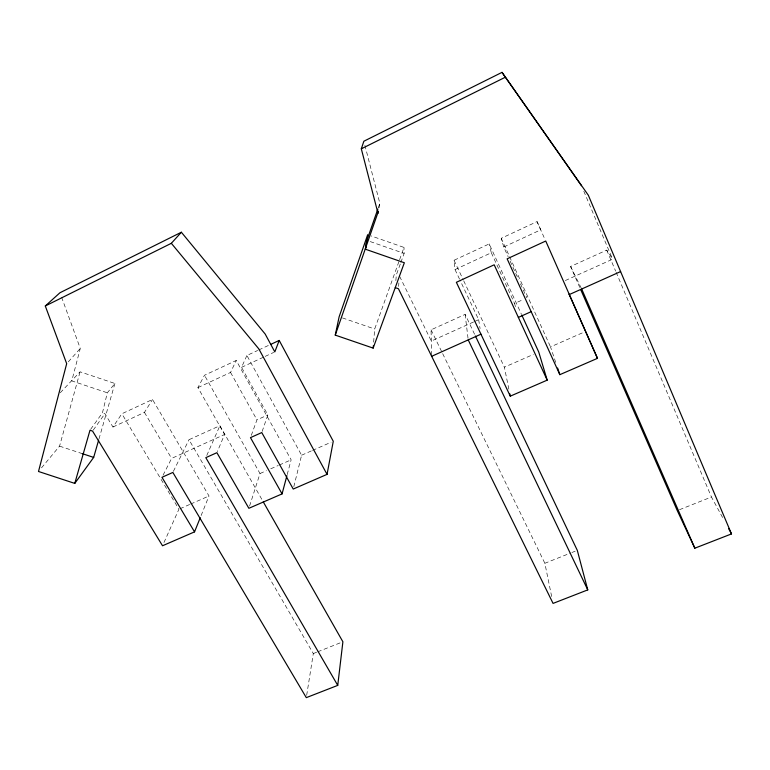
<?xml version="1.0" encoding="UTF-8"?>
<svg xmlns="http://www.w3.org/2000/svg" width="770" height="770" viewBox="0 0 770 770"><rect width="100%" height="100%" fill="white"/><g stroke="black" fill="none" stroke-linecap="round" stroke-linejoin="round"><path stroke-width="0.58" stroke-dasharray="3.85 2.89" d="M398.619 286.401L398.879 282.898M373.633 342.14L374.682 329.011L399.187 260.838M395.847 280.655L396.348 274.832L400.448 263.561M306.672 695.32L313.313 653.557L188.987 439.708L219.902 425.675L262.686 500.847M379.033 207.833L379.841 203.347L364.749 144.683M90.687 429.275L102.439 412.855L107.328 392.796L114.923 383.489L80.08 371.804L59.223 393.845M293.813 486.717L301.599 455.224L246.9 355.49L257.671 350.475M61.59 297.201L80.282 348.454L71.764 380.9L107.328 392.796M287.2 474.589L291.137 459.834L236.226 360.466L204.483 375.26L197.909 387.599L224.59 434.482L217.352 451.615M41.513 467.862L59.56 446.148L80.08 371.804M98.984 438.929L114.923 383.489M249.586 506.054L260 473.531L204.483 375.26M262.147 431.46L267.835 414.953L241.549 367.348L246.9 355.49M378.262 207.842L379.841 203.347M399.592 259.721L404.009 247.43L371.082 235.909M400.852 262.435L404.144 253.426L404.009 247.43M251.28 435.406L256.949 419.871L267.835 414.953M201.114 515.553L208.997 495.976L152.508 399.476L121.862 413.76L112.959 427.023L104.913 413.673L102.439 412.855M206.764 455.503L219.902 425.675M163.972 542.542L178.919 509.22L121.862 413.76M197.909 387.599L230.567 372.449L236.226 360.466M173.375 471.394L188.987 439.708M163.048 475.225L171.614 458.41L224.59 434.482M112.959 427.023L144.452 412.402L152.508 399.476M93.247 430.112L104.913 413.673M68.28 361.871L80.282 348.454M258.749 349.975L269.519 344.95M459.546 279.173L455.022 269.587L454.031 260.279L489.191 243.907L521.232 313.823M503.734 246.997L501.231 238.296L537.065 221.616L540.732 229.835L503.734 246.997L508.162 256.747M241.549 367.348L264.091 356.895M265.159 356.394L273.745 352.41M455.022 269.587L491.308 252.753L489.191 243.907M431.633 355.124L431.056 329.839L465.128 314.381L474.907 334.95M579.743 287.393L570.609 266.507L606.731 250.106L612.602 259.192L563.467 281.377M473.569 321.976L431.316 341.062L399.409 275.891M474.589 321.514L478.661 319.675L460.046 280.242M515.448 306.681L514.572 303.467L523.793 299.299M179.988 508.749L189.661 504.494M190.729 504.023L208.997 495.976M260 473.531L266.439 470.701M270.742 468.805L278.249 465.503M279.327 465.032L291.137 459.834M301.599 455.224L311.427 450.893M312.524 450.411L331.09 442.24M508.864 389.197L504.379 367.184L533.389 354.421M555.738 362.439L550.521 346.885L584.44 331.966M313.313 653.557L316.595 652.248M317.692 651.815L340.696 642.652M551.657 596.519L544.862 563.274L570.82 552.947M571.898 552.514L575.151 551.224M679.477 509.711L711.442 496.997L722.905 518.095M59.56 446.148L82.303 453.655M342.467 317.923L374.682 329.011M370.255 241.588L404.144 253.426M144.452 412.402L171.614 458.41M230.567 372.449L256.949 419.871M570.609 266.507L581.186 288.028M431.056 329.839L442.124 352.535M442.654 353.613L544.862 563.274M454.031 260.279L463.184 279.722M463.694 280.8L504.379 367.184M491.308 252.753L514.572 303.467M501.231 238.296L509.114 255.669M509.615 256.757L550.521 346.885M510.135 261.078L518.499 279.491M520.472 283.822L526.872 297.903M537.065 221.616L545.093 239.701M583.814 191.22L612.602 259.192M606.731 250.106L615.654 271.146M616.115 272.253L711.442 496.997M478.661 319.675L480.076 328.607M465.128 314.381L468.227 339.897"/><path stroke-width="1.16" d="M373.152 348.107L404.346 262.753L365.375 249.201L367.675 234.715L339.137 316.778L335.258 335.114L373.152 348.107L373.344 345.72M337.741 685.387L205.811 457.659L216.899 452.693L248.864 508.296L282.07 493.897L250.471 437.63L261.771 432.567L293.235 489.046L327.048 474.368L333.275 441.287L279.212 340.436L274.823 351.919L265.178 334.036L181.364 232.232L59.964 292.744L45.295 305.979L66.682 363.661L38.5 471.481L74.777 483.396L89.994 430.238L92.564 431.084L162.528 545.766L194.541 531.868L161.97 477.323L172.855 472.443L306.306 697.639L337.741 685.387L342.891 641.785L263.273 501.886M365.481 249.201L366.867 240.404L377.878 208.968M335.258 335.114L378.426 211.192M282.07 493.897L286.902 475.725M74.777 483.396L93.67 457.409L98.647 440.084M378.022 213.434L361.313 148.822L363.864 141.228L502.011 72.361L588.328 195.224L731.5 533.918L694.838 548.192L677.273 510.587L580.696 289.587M194.541 531.868L200.238 517.729M45.295 305.979L171.335 243.31L181.364 232.232M361.313 148.822L505.543 77.116M270.597 344.45L279.212 340.436M547.191 380.149L494.186 264.803L456.369 282.301L510.279 396.155L547.191 380.149L538.759 352.063L521.733 314.92M395.251 287.643L398.436 288.74L431.662 356.298L480.961 334.19M518.364 317.413L531.184 311.658M569.338 294.544L620.61 271.569M559.838 374.663L597.481 358.339L545.738 241.029L507.141 258.826L559.838 374.663L557.596 367.993M475.417 336.028L577.308 550.367L587.76 589.887L553.062 603.401L431.662 356.298M82.303 453.655L93.67 457.409M171.335 243.31L258.826 348.887L327.048 474.368M502.011 72.361L581.494 185.734M728.632 528.644L731.5 533.918M468.227 339.897L587.76 589.887M597.481 358.339L569.049 294.13M581.677 289.029L694.838 548.192M509.807 393.836L510.279 396.155"/></g></svg>
